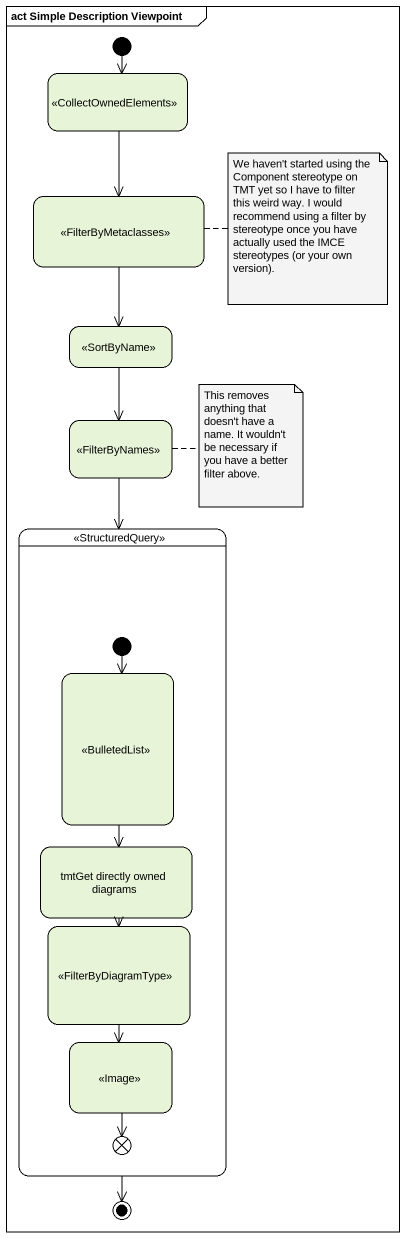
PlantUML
@startuml
mainframe act Simple Description Viewpoint
hide empty description
state " " as state1 <<CollectOwnedElements>>
state " " as state2 <<FilterByMetaclasses>>
state " " as state3 <<SortByName>>
state " " as state4 <<FilterByNames>>
state " " as state5 <<StructuredQuery>> {
  state " " as state6 <<BulletedList>>
  state "tmtGet directly owned diagrams" as tmtGet_directly_owned
  state " " as state7 <<FilterByDiagramType>>
  state " " as state8 <<Image>>
  state flowfinal1 <<end>>
  [*] --> state6
}
[*] --> state1
state1 --> state2
state2 --> state3
state3 --> state4
state4 --> state5
state6 --> tmtGet_directly_owned
tmtGet_directly_owned --> state7
state7 --> state8
state8 --> flowfinal1
state5 --> [*]
note right of state2 : We haven't started using the Component stereotype on TMT yet so I have to filter this weird way. I would recommend using a filter by stereotype once you have actually used the IMCE stereotypes (or your own version).
note right of state4 : This removes anything that doesn't have a name. It wouldn't be necessary if you have a better filter above.
@enduml
